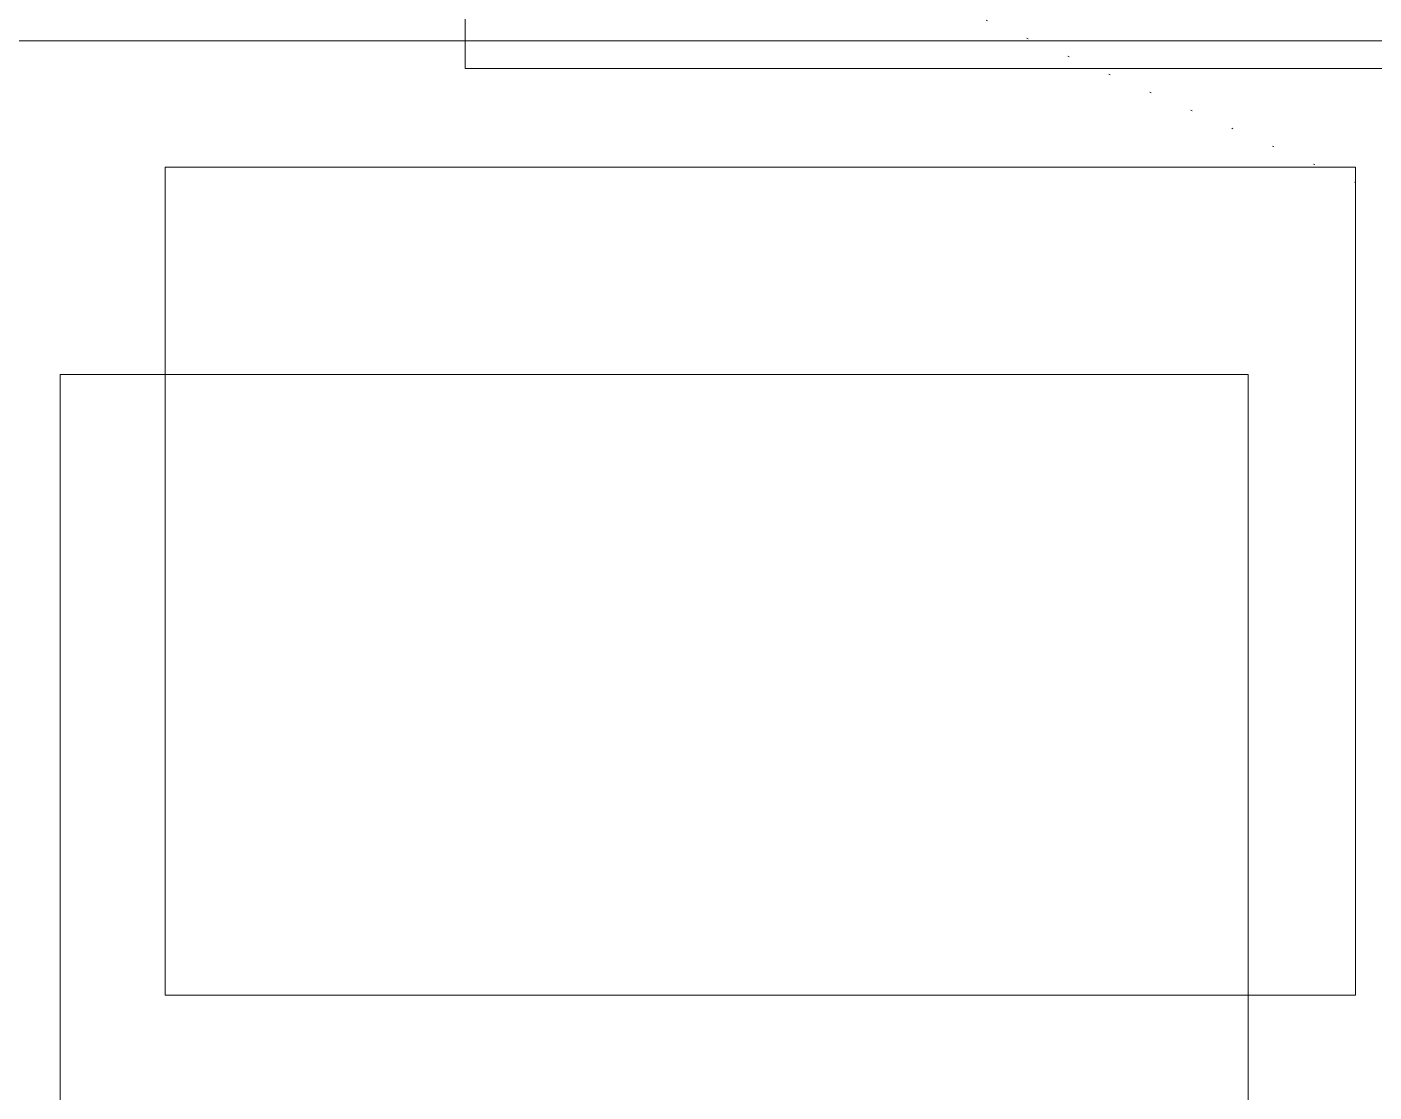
# Model space of a CAD drawing. Extents: x -1299 to 23780, y -3010 to 8106.
# Drawn here: x 20590.4 to 20687.6, y 2727.1 to 2804 of the extents above; entities that cross this region are included whole.
import ezdxf

# ---------------------------------------------------------------- set-up
doc = ezdxf.new("R2010")
doc.units = 0
doc.header["$LTSCALE"] = 25
doc.header["$MEASUREMENT"] = 0
doc.linetypes.add('DOT2', pattern=[0.125, 0, -0.125])
doc.layers.get('0').update_dxf_attribs({"color": 9, "lineweight": 9})
for name, color, linetype, lineweight in [('05', 9, 'Continuous', 9), ('06D', 9, 'Continuous', 9), ('14', 9, 'Continuous', 9), ('20', 9, 'DOT2', 9), ('35', 9, 'Continuous', 9)]:
    doc.layers.add(name, color=color, linetype=linetype, lineweight=lineweight)

# ---------------------------------------------------------------- blocks, each defined once
blk = doc.blocks.new('p-ma-audi')
for p, q in [((-7.572, 155.191), (-7.572, 199.995)), ((-85.702, 155.191), (-7.572, 155.191))]:
    blk.add_line(p, q)
at = {"flags": 128}
blk.add_lwpolyline([(-7.572, 199.995), (-7.572, 214.964), (-93.45, 214.964), (-93.45, 155.191), (-85.702, 155.191)], dxfattribs=at)
for points in [[(-85.702, 199.995), (-85.702, -0.005), (-0.002, -0.005), (-0.002, 199.995), (-85.702, 199.995)], [(-85.702, 199.995), (-85.702, -0.005), (-0.002, -0.005), (-0.002, 199.995)]]:
    blk.add_lwpolyline(points, close=True, dxfattribs=at)
blk = doc.blocks.new('fsdfsfsfsfd')
at = {"layer": '06D', "elevation": 0}
blk.add_lwpolyline([(52591.75, -74474.977), (52589.75, -74474.977), (52589.75, -74595.977), (52591.75, -74595.977)], dxfattribs=at)
at = {"layer": '20', "elevation": 0}
blk.add_lwpolyline([(52607.49, -74590.872), (52562.943, -74489.432)], dxfattribs=at)
blk = doc.blocks.new('ÇATI KATI PLANI')
at = {"layer": '14'}
blk.add_lwpolyline([(20368, 2819.3), (20368, 2803), (20370, 2803), (20415.5, 2803), (20415.5, 2743), (20499.5, 2743), (20499.5, 2803), (20620, 2803), (20622, 2803), (20622, 2819.3)], dxfattribs=at)
at = {"xscale": -1, "rotation": 270}
blk.add_blockref('fsdfsfsfsfd', (95217.977, -49788.75), dxfattribs=at)

msp = doc.modelspace()

# ---------------------------------------------------------------- linework, layer by layer
at = {"layer": '35'}
msp.add_lwpolyline([(21815.5, 2803), (20189.5, 2802.999), (20189.5, 2712), (20164.5, 2712), (20164.5, 2608), (20015.5, 2608), (20015.5, 2627), (19909.646, 2627), (19909.646, 2608), (19799.5, 2608), (19799.5, 2580), (19799.5, 2576.5), (19785.5, 2570.2), (19782.5, 2570.2), (19782.5, 2489.8), (19785.443, 2489.8), (19799.5, 2483.5), (19799.5, 2371), (21815.5, 2371)], dxfattribs=at)

# ---------------------------------------------------------------- block references
msp.add_blockref('ÇATI KATI PLANI', (0, 0))
at = {"layer": '05', "color": 7, "xscale": -1}
msp.add_blockref('p-ma-audi', (20592.795, 2578.918), dxfattribs=at)

doc.saveas('drawing.dxf')
